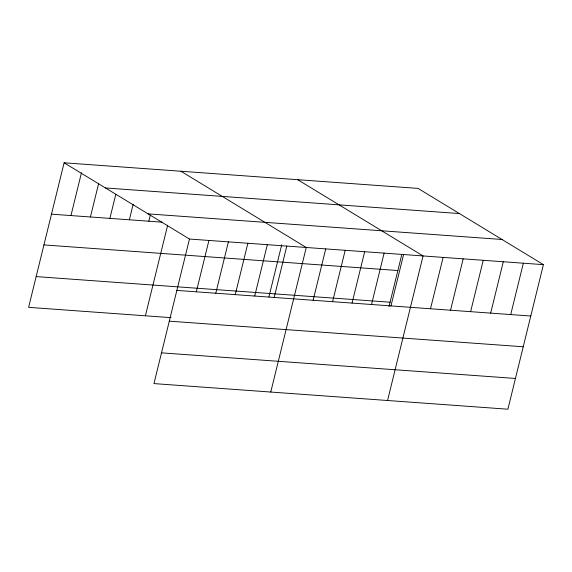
<?xml version="1.0" encoding="UTF-8"?>
<svg xmlns="http://www.w3.org/2000/svg" width="572" height="572" viewBox="0 0 572 572"><rect width="100%" height="100%" fill="white"/><g stroke="black" fill="none" stroke-linecap="round" stroke-linejoin="round"><path stroke-width="0.86" d="M64.107 162.791L189.468 239.039L153.961 383.597L507.893 409.209L543.4 264.65L418.039 188.403L64.107 162.791L28.6 307.35L171.057 317.66M70.957 215.572L81.467 172.758M90.419 216.981L98.62 183.591M109.888 218.39L115.78 194.416M129.358 219.798L133.14 204.383M148.82 221.207L150.293 215.215M145.395 315.801L167.66 225.175M196.318 291.82L208.93 240.447M215.78 293.229L228.4 241.856M235.249 294.637L247.869 243.264M254.712 296.046L267.331 244.673M268.911 296.918L281.731 244.73M274.181 297.454L286.801 246.082M270.756 392.049L306.263 247.49L180.902 171.242M313.113 300.271L325.733 248.899M332.582 301.68L345.195 250.307M352.045 303.088L364.664 251.716M371.514 304.497L384.127 253.124M389.039 306.478L401.644 255.148M390.976 305.906L403.596 254.533M387.559 400.5L423.065 255.941L297.705 179.694M430.502 308.766L443.121 257.393M450.557 310.217L463.177 258.844M470.613 311.668L483.233 260.296M490.669 313.12L503.288 261.747M510.724 314.571L523.344 263.199M105.477 187.952L459.409 213.563M148.098 213.878L502.03 239.489M51.487 214.164L162.09 222.165M189.468 239.039L543.4 264.65M43.937 244.916L397.869 270.527M36.15 276.598L390.09 302.209M176.848 290.412L530.78 316.023M169.298 321.164L523.23 346.775M161.511 352.845L515.443 378.457"/></g></svg>
